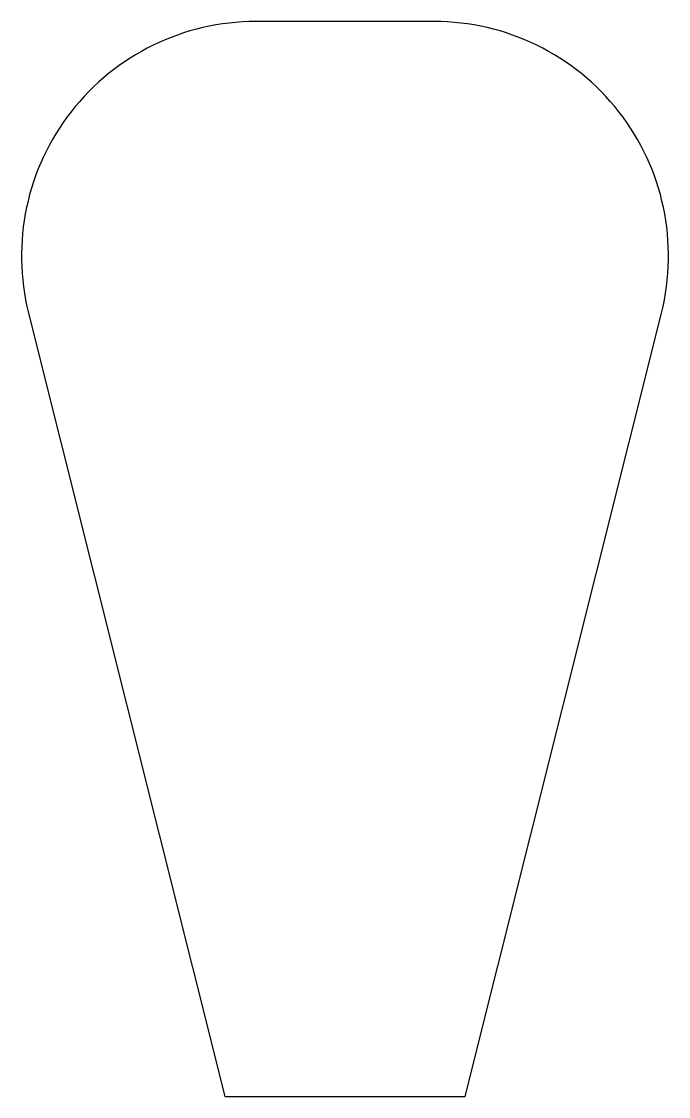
# Model space of a CAD drawing. Header units: metres. Extents: x -498 to 498, y 845 to 2500.
import ezdxf

# ---------------------------------------------------------------- set-up
doc = ezdxf.new("R2010")
doc.units = ezdxf.units.M

msp = doc.modelspace()

# ---------------------------------------------------------------- linework, layer by layer
at = {"layer": 'PARAMETRIX'}
for p, q in [((137.3008, 2500), (-137.3008, 2500)), ((-487.46, 2051.1957), (-185, 845)), ((185, 845), (487.46, 2051.1957)), ((-185, 845), (185, 845))]:
    msp.add_line(p, q, dxfattribs=at)
for centre, start, end in [((-137.3008, 2139), 90, 194.077), ((137.3008, 2139), 345.923, 90)]:
    msp.add_arc(centre, 361, start, end, dxfattribs=at)

doc.saveas('drawing.dxf')
